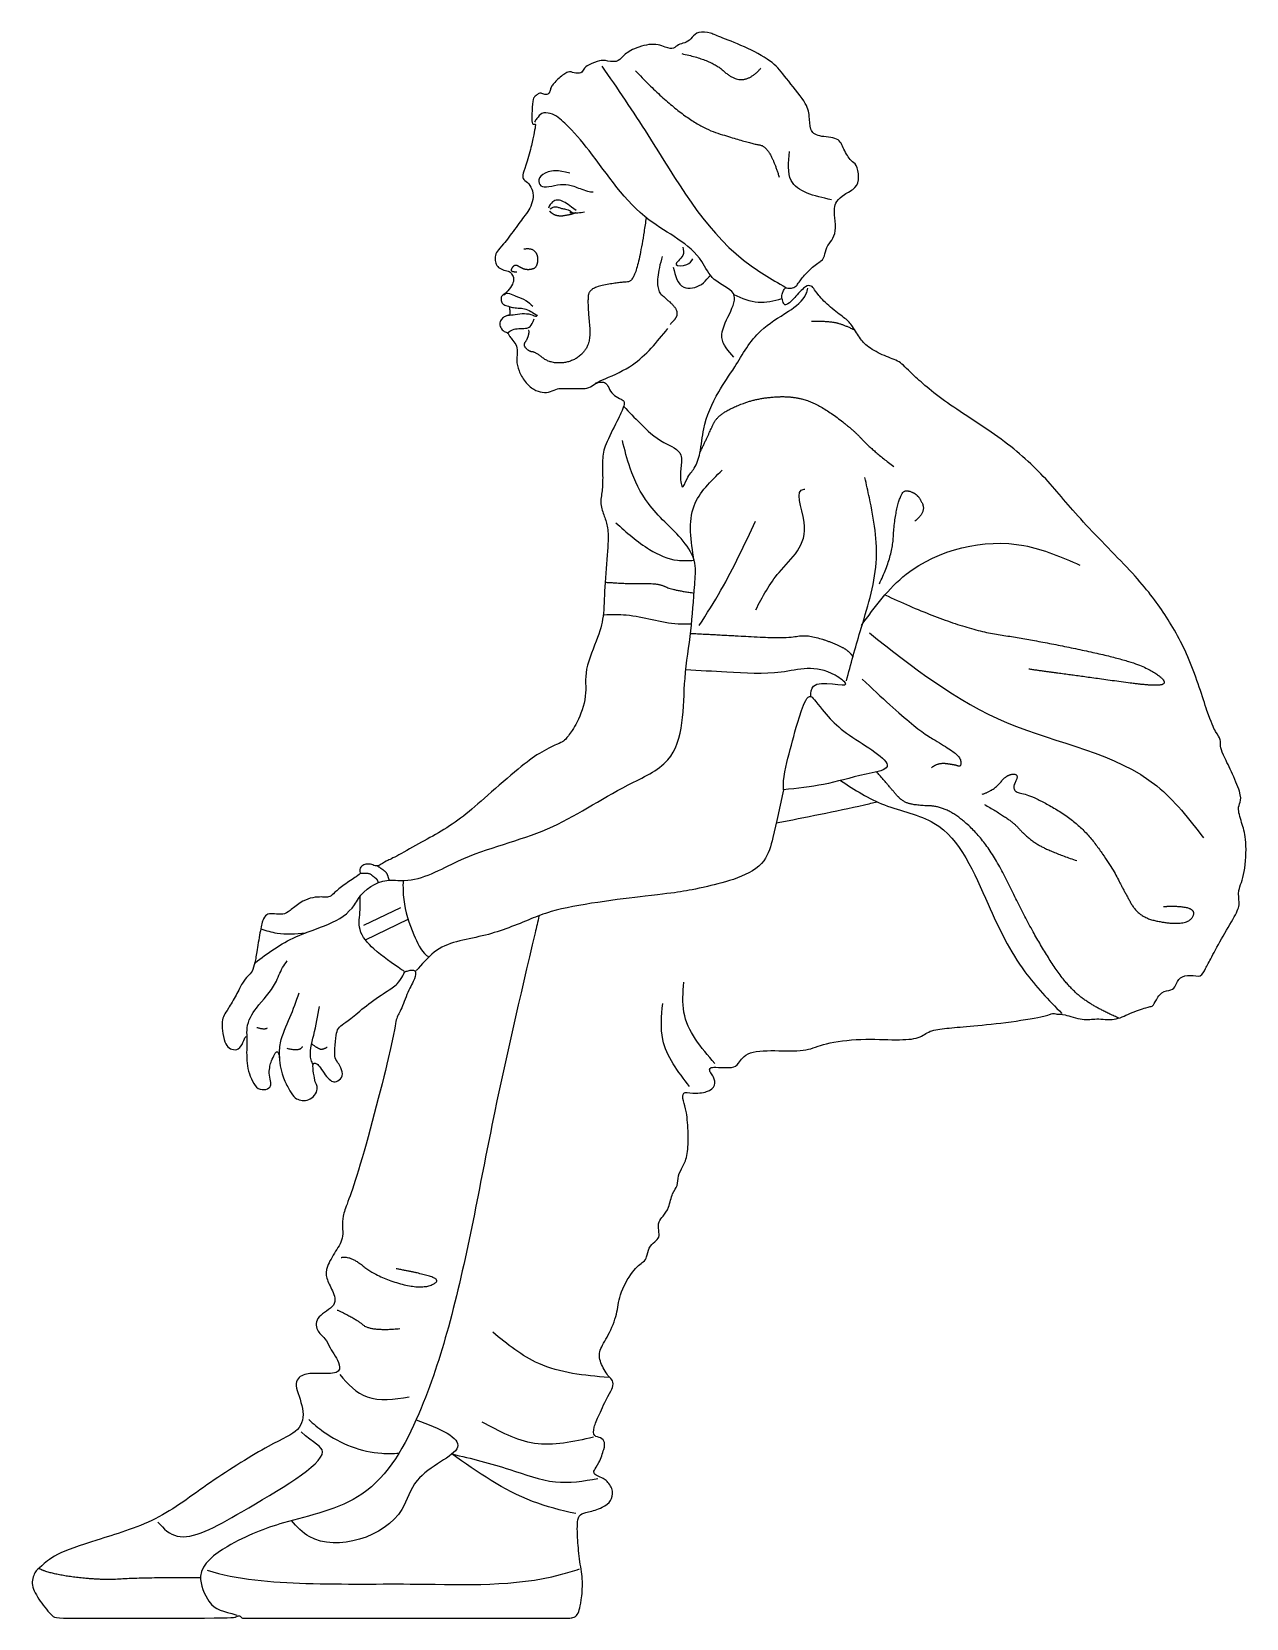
# Model space of a CAD drawing. Header units: millimetres. Extents: x -584 to 473, y -653 to 727.
import ezdxf

# ---------------------------------------------------------------- set-up
doc = ezdxf.new("R2010")
doc.units = ezdxf.units.MM
doc.header["$MEASUREMENT"] = 0
doc.layers.add('INNER', color=7, linetype='Continuous', true_color=0x5200ff)
doc.layers.add('OUTER', color=7, linetype='Continuous', true_color=0xab00ff)

msp = doc.modelspace()

# ---------------------------------------------------------------- linework, layer by layer
at = {"layer": 'INNER'}
for p, q in [((-294.9, -50.1), (-262.8, -34.7)), ((-293.7, -62.9), (-256.5, -44.9))]:
    msp.add_line(p, q, dxfattribs=at)
for points, degree in [([(-18.3, 708.3), (7.3, 703), (27.7, 684.4), (43.5, 687.4), (50.6, 695.7)], 2), ([(-58.6, 693.4), (-16.1, 648.2), (41.4, 630.1), (58.4, 627.4), (66.4, 600.8)], 2), ([(-115.8, 604.2), (-126.6, 607.2), (-135.5, 605.9), (-143.6, 600.5), (-142.6, 593.4), (-137, 591.6), (-126.2, 594.5), (-117, 594.9), (-107.6, 591), (-97.8, 587.7), (-95.5, 588)], 3), ([(-110.1, 571.9), (-113.5, 573.9), (-117, 577.5), (-122.9, 580.3), (-126.6, 581.3), (-130.8, 580), (-133.6, 576.3), (-134.3, 573.7)], 3), ([(-110.5, 569.8), (-114.3, 568.3), (-121.1, 567.2), (-122.9, 566.7), (-127.7, 567.3), (-131.4, 569.2), (-133.4, 571.2)], 2), ([(-132.9, 573.2), (-130.6, 574.7), (-128.7, 575.3), (-125.4, 574.6), (-123.1, 573.4), (-119.6, 573.3), (-116.8, 572.3), (-113.4, 569.9)], 3), ([(-49.3, 565.6), (-53.5, 536.4), (-60.8, 509.6), (-70.5, 509.6), (-98.9, 504.8), (-100.5, 491), (-97.3, 460.2), (-103.7, 447.2), (-116.7, 439.1), (-133.8, 439.1), (-145.9, 448.8), (-150.8, 448.8), (-156.5, 454.5), (-152.4, 460.2), (-150.8, 466.7), (-151.6, 467.5)], 2), ([(-155.9, 538.4), (-149.3, 539.2), (-144.7, 534.8), (-143.4, 529.4), (-145, 522.3), (-149, 520.4), (-154.1, 520.2), (-158.3, 521.9), (-162.2, 524.4), (-165, 523.5), (-168.1, 518.4), (-162, 518.4)], 2), ([(-35.3, 531.9), (-43.3, 504.8), (-28.4, 492), (-22.5, 485.6), (-22.5, 478.2), (-28.5, 472.7)], 2), ([(132.4, 467.5), (122.2, 472.6), (109.5, 475.3), (94.5, 475.3)], 2), ([(-2.6, 360.9), (6, 379.1), (11.9, 392.1), (27.4, 401.4), (49.8, 408.8), (78.6, 410.5), (102.1, 402.6), (131.2, 380.8), (146.2, 364.3), (166.1, 348.9)], 2), ([(153.6, 247), (164.7, 269.4), (166.8, 304.7), (172.7, 326.7), (178.7, 328.4), (187.8, 323.9), (194.4, 309.2), (184.6, 301.5)], 2), ([(-85.1, 248.3), (-67.6, 247.2), (-59.1, 247.2), (-38, 247.2), (-26.8, 241.5), (-7.6, 238.9)], 2), ([(158.5, 237.3), (220.3, 208.4), (293.6, 197.2), (372.9, 180), (397, 167.9), (403.9, 159.3), (389.3, 158), (334.1, 165.7), (301.8, 170.1), (283.7, 172.6)], 2), ([(-10.7, 203.8), (10.5, 202.7), (72.7, 199.3), (88.5, 202.7), (105.7, 198.5), (121.9, 191.7), (128.3, 187), (130.6, 183.4)], 2), ([(138.6, 164), (182.2, 122.6), (212.8, 104.5), (224.4, 95.9), (224.8, 87.3), (219.2, 89.4), (204.2, 91.2), (199, 86.8)], 2), ([(361.9, -131.1), (340.4, -121.6), (317.7, -103.9), (295.7, -71.2), (274.8, -32.8), (255, 8.5), (234.1, 35.5), (209.4, 53.3), (184.9, 54), (173.1, 57.5), (161.9, 71.1), (151.3, 83.2)], 2), ([(243.2, 63.8), (253.7, 67.2), (264.7, 81.3), (275.8, 81.3), (267.6, 66.3), (287.1, 62.7), (328.6, 38.1), (355.2, 1.9), (366.3, -19.9), (379.1, -42.8), (406.3, -49.2), (424.3, -47.6), (429.1, -36.4), (410.5, -33.3), (400.9, -34.3)], 2), ([(245.1, 54.9), (268.5, 41.6), (280.3, 27.7), (298.5, 15.1), (325.4, 6)], 2), ([(-283.3, 1.5), (-279.4, -1.1), (-275.7, -4), (-274.2, -7.2), (-273.1, -11.1)], 2), ([(-298, -4.9), (-290.6, -4.4), (-286.7, -7.9), (-283.1, -10.4), (-282.6, -13.3)], 2), ([(-388.2, -139.1), (-381.4, -141.3), (-379.1, -139.6)], 2), ([(-362.1, -157.2), (-350.8, -160.3), (-348.3, -155.8)], 2), ([(-340.4, -153.5), (-335, -157.4), (-331, -158.6), (-326.8, -156.3)], 2), ([(-314.8, -339.4), (-307.5, -337.3), (-284.1, -356.1), (-246, -367.3), (-226.5, -359.3), (-247.4, -352.7), (-267, -349.2)], 2), ([(-318.1, -385.1), (-302.3, -392.2), (-289.5, -403.6), (-263.8, -401.3)], 2), ([(-437.1, -618.2), (-489.7, -618), (-522.1, -620.5), (-567.7, -615.2), (-577.9, -610)], 2)]:
    msp.add_open_spline(points, degree=degree, dxfattribs=at)
for points, knots in [([(-88, 697.5), (-74.4, 677.9), (-35, 620.6), (7.3, 543.2), (59.4, 512.2), (72.2, 504.9)], [1.606618, 1.606618, 1.606618, 1.606618, 11.420994, 30.057729, 36.008533, 36.008533, 36.008533, 36.008533]), ([(27.1, 444.2), (22.1, 449.6), (7.4, 465.5), (40.1, 499), (7.6, 509.6), (-5, 540.7), (-57.7, 562.9), (-88.3, 612.1), (-115.6, 644.2), (-129.5, 656.3), (-140.2, 657.4), (-143.9, 652.5), (-145.9, 649.8), (-146.6, 648.8)], [0, 0, 0, 0, 2.728768, 8.082806, 10.908307, 13.46134, 21.406616, 32.26729, 36.596998, 38.669278, 39.641416, 40.470182, 40.985556, 40.985556, 40.985556, 40.985556]), ([(111.9, 581.1), (96.9, 584.5), (72.2, 590), (74.5, 613.7), (75.4, 623)], [0, 0, 0, 0, 3.172697, 5.225484, 5.225484, 5.225484, 5.225484]), ([(-115.7, 570.1), (-113.4, 569.9), (-109.1, 569.5), (-105, 570.3), (-103.1, 570.7)], [0, 0, 0, 0, 0.965182, 1.728278, 1.728278, 1.728278, 1.728278]), ([(-17.5, 539.9), (-16.9, 537.4), (-15.5, 531.7), (-28.5, 523.3), (-13.2, 523.4), (-10, 527.7), (-8.6, 529.6)], [0, 0, 0, 0, 0.601383, 1.392144, 2.155611, 2.74153, 2.74153, 2.74153, 2.74153]), ([(-25.7, 522.4), (-23.9, 514.9), (-20.6, 501.4), (-2.1, 505.3), (3.5, 512), (6, 514.8), (6.6, 515.5)], [0, 0, 0, 0, 2.653955, 4.767175, 5.9368, 6.290425, 6.290425, 6.290425, 6.290425]), ([(-173.2, 498.5), (-170.4, 501.4), (-162.7, 496.4), (-154.5, 494.8), (-150, 490.3), (-148, 488.4)], [0.27243, 0.27243, 0.27243, 0.27243, 1.909233, 3.326401, 4.427626, 4.427626, 4.427626, 4.427626]), ([(-68.9, 401.2), (-64.1, 396.3), (-53.1, 385.1), (-38.2, 370.3), (-16.8, 362.8), (-19.4, 346.8), (-19.9, 339.5), (-17.8, 328.2), (-13.1, 341.3), (-6.5, 347.1), (-1.3, 363.3), (0, 386.2), (11.6, 412), (30.4, 438.8), (46.1, 467.5), (72.3, 481.9), (88.7, 493.9), (91, 502.5), (91.3, 504.1)], [0.540158, 0.540158, 0.540158, 0.540158, 3.318452, 6.939944, 9.450643, 10.938016, 12.623705, 13.215567, 14.289207, 15.833407, 17.729309, 20.633715, 25.358037, 28.860164, 34.123086, 38.160675, 41.109081, 41.771702, 41.771702, 41.771702, 41.771702]), ([(27, 498.6), (34, 495.4), (47.6, 489.9), (61.8, 493.1), (68.8, 495.2)], [0.532656, 0.532656, 0.532656, 0.532656, 3.555313, 6.42456, 6.42456, 6.42456, 6.42456]), ([(-168.7, 488.2), (-167.4, 487.8), (-164.3, 487.1), (-159.4, 486.8), (-151.3, 486.1), (-146.9, 481.6), (-143.8, 480.7)], [0.822608, 0.822608, 0.822608, 0.822608, 1.362061, 2.122296, 2.846198, 4.577174, 4.577174, 4.577174, 4.577174]), ([(-170.1, 465.2), (-168.7, 466.3), (-163.9, 469.6), (-155.1, 468.5), (-148.9, 470.6), (-146.7, 477.5)], [0.276091, 0.276091, 0.276091, 0.276091, 0.98903, 2.595518, 3.778369, 3.778369, 3.778369, 3.778369]), ([(-169.8, 480.4), (-167.7, 480.7), (-160.4, 481.9), (-150.8, 482.9), (-145.1, 479.2), (-143.8, 480.7)], [0.757437, 0.757437, 0.757437, 0.757437, 1.648568, 3.763561, 4.383428, 4.383428, 4.383428, 4.383428]), ([(-93.5, 421.6), (-90.7, 422.8), (-87.9, 424), (-85.1, 425.3), (-76.8, 428.9), (-55, 438.6), (-39.9, 457.4), (-30.6, 469.1)], [-1.226335, -1.226335, -1.226335, -1.226335, 0, 0, 0, 3.664804, 9.628439, 9.628439, 9.628439, 9.628439]), ([(-389.7, -82.9), (-378.7, -74.4), (-351.8, -54.9), (-311.4, -47.8), (-296.2, -20.2), (-279.9, -9.3), (-247.9, -13.8), (-203.6, 14.2), (-133.4, 28.3), (-78.8, 67), (-14.8, 94.4), (-18.5, 155.9), (-9.7, 205.3), (-7.9, 238.7), (-4.5, 274.2), (-28.3, 295.4), (-51, 319.3), (-63.2, 344.3), (-68, 363.5), (-70, 371.5)], [1.045394, 1.045394, 1.045394, 1.045394, 6.765419, 14.66312, 15.524955, 19.527493, 21.562007, 28.383361, 39.614004, 50.45844, 56.000305, 65.850414, 71.545312, 77.022053, 79.552283, 85.579947, 88.513859, 93.217015, 96.603376, 96.603376, 96.603376, 96.603376]), ([(-7.7, 267.4), (-10.3, 284.1), (-15.2, 314.9), (6.9, 336.2), (16.9, 345.9)], [0, 0, 0, 0, 3.870981, 7.108664, 7.108664, 7.108664, 7.108664]), ([(124.9, 162.5), (128.8, 176.8), (138, 210.7), (155.5, 263.2), (147.9, 309.2), (142.3, 333.5), (141, 339.4)], [0, 0, 0, 0, 3.638912, 8.63659, 13.277712, 14.764058, 14.764058, 14.764058, 14.764058]), ([(46, 224.2), (52, 235.6), (65.7, 261.5), (99.5, 285.4), (78.8, 329.4), (88.6, 329.3), (88.8, 329.3)], [0, 0, 0, 0, 3.129605, 7.127227, 9.464495, 9.510384, 9.510384, 9.510384, 9.510384]), ([(-75.7, 300.1), (-66.4, 291.7), (-50.7, 277.5), (-26, 266.3), (-12.5, 267.1), (-7.7, 267.4)], [0, 0, 0, 0, 3.063112, 5.184349, 6.356741, 6.356741, 6.356741, 6.356741]), ([(-3.1, 210.7), (3.4, 220.8), (21.8, 249.9), (36.4, 281.2), (45.9, 301.5)], [0, 0, 0, 0, 2.944103, 8.427074, 8.427074, 8.427074, 8.427074]), ([(138, 210.7), (149.7, 226.8), (182.3, 271.7), (264.1, 291.3), (312.3, 270.1), (328.1, 263.2)], [0, 0, 0, 0, 4.824484, 13.429905, 17.637421, 17.637421, 17.637421, 17.637421]), ([(-85.9, 220), (-79.4, 220.3), (-57.7, 220.7), (-32.9, 211.6), (-13.7, 212.1), (-9.8, 212.2)], [0.687132, 0.687132, 0.687132, 0.687132, 3.301287, 9.529827, 11.119502, 11.119502, 11.119502, 11.119502]), ([(145, 204.1), (182.7, 174.4), (257.6, 115.3), (381.1, 96.7), (423.1, 42.1), (435.7, 25.7)], [0, 0, 0, 0, 11.665745, 23.211272, 28.168498, 28.168498, 28.168498, 28.168498]), ([(94, 148.8), (94.1, 152.3), (94.6, 166.5), (134.9, 153.2), (101.5, 178.4), (68.9, 166.9), (24.6, 170), (-3, 171.3), (-14.9, 171.9)], [0, 0, 0, 0, 1.269289, 5.108375, 6.720591, 13.108404, 19.559544, 24.412743, 24.412743, 24.412743, 24.412743]), ([(119.8, 75.7), (132, 67.7), (157.2, 51.6), (218.1, 41), (245.5, -28.3), (274.3, -87.3), (300.8, -115.4), (312.5, -127)], [0.440621, 0.440621, 0.440621, 0.440621, 6.393274, 12.630415, 24.159533, 33.276432, 39.890869, 39.890869, 39.890869, 39.890869]), ([(70.1, 67.7), (67, 53.2), (62, 30), (53.1, -5.1), (-17.1, -21.4), (-19, -21.1), (-122.3, -33.6), (-156, -47.3), (-189.3, -61.2), (-227.7, -64.8), (-242.6, -82), (-247.6, -87.8), (-248.3, -88.5), (-248.9, -89.3), (-249.6, -90)], [0, 0, 0, 0, 5.333167, 8.580446, 16.308447, 27.682306, 35.700154, 38.277641, 43.980844, 50.026549, 53.057352, 53.057352, 53.057352, 53.448864, 53.448864, 53.448864, 53.448864]), ([(63.8, 38.8), (76.6, 41.3), (102.3, 46.3), (131.6, 52.5), (148, 56.3), (151.7, 57.2)], [1.532185, 1.532185, 1.532185, 1.532185, 6.860443, 12.188647, 13.744119, 13.744119, 13.744119, 13.744119]), ([(-260.9, -11.3), (-261, -16.9), (-260.9, -33.1), (-253.3, -55), (-245.3, -72.9), (-239.1, -77.5), (-238.4, -78)], [1.401807, 1.401807, 1.401807, 1.401807, 3.684972, 8.021907, 10.866192, 11.219933, 11.219933, 11.219933, 11.219933]), ([(-259.6, -90.6), (-260.4, -90), (-261.3, -89.5), (-262.1, -88.9), (-270.3, -83.3), (-284.1, -74), (-301, -55.9), (-297.9, -38.5), (-298.2, -29), (-298.3, -25.1)], [-0.430827, -0.430827, -0.430827, -0.430827, 0, 0, 0, 4.106921, 6.90555, 9.257312, 10.835693, 10.835693, 10.835693, 10.835693]), ([(-142.6, -42.3), (-143.7, -47.2), (-144.9, -52), (-146, -56.9), (-159.1, -112.4), (-185.7, -226.3), (-210.3, -369), (-245.1, -477.1), (-285.9, -552.6), (-361.4, -567.7), (-405, -583.9), (-443.8, -610.7), (-427.2, -647.2), (-418.3, -646.6), (-405.4, -650.6)], [0.429807, 0.429807, 0.429807, 0.429807, 2.476772, 2.476772, 2.476772, 25.781576, 50.223609, 61.059299, 72.720092, 82.596111, 89.836446, 94.15008, 96.961016, 101.414233, 101.414233, 101.414233, 101.414233]), ([(-384.7, -53.3), (-380.1, -55), (-367.6, -58.5), (-354.3, -57.6), (-346, -57)], [2.24637, 2.24637, 2.24637, 2.24637, 4.259248, 7.589581, 7.589581, 7.589581, 7.589581]), ([(-396.5, -147.5), (-396.7, -144.8), (-397.2, -135.7), (-387.5, -119.1), (-372.5, -105.1), (-367.4, -89), (-363.1, -83.1), (-361.7, -81.1)], [0, 0, 0, 0, 0.661303, 2.207039, 4.440831, 5.642368, 6.229296, 6.229296, 6.229296, 6.229296]), ([(-368.5, -165.6), (-368.6, -161.2), (-368, -149), (-358.9, -130.8), (-353.8, -116.3), (-351.3, -109.1)], [1.86867, 1.86867, 1.86867, 1.86867, 3.661179, 6.870776, 9.969234, 9.969234, 9.969234, 9.969234]), ([(10.4, -170.7), (-1.5, -156.6), (-19.5, -135.5), (-17.2, -108.8), (-16.5, -99.9)], [0, 0, 0, 0, 4.257795, 6.38414, 6.38414, 6.38414, 6.38414]), ([(-339.1, -171.4), (-339.8, -170.2), (-343.2, -162.4), (-337.7, -144.2), (-335.1, -129.1), (-333.7, -120.9)], [1.414594, 1.414594, 1.414594, 1.414594, 2.02097, 4.989347, 8.433196, 8.433196, 8.433196, 8.433196]), ([(-11.5, -190.6), (-21.6, -177.6), (-38.5, -155.9), (-35.9, -129), (-34.9, -118.3)], [0, 0, 0, 0, 3.848008, 6.409288, 6.409288, 6.409288, 6.409288]), ([(-82, -443.9), (-103.2, -442), (-140.9, -438.5), (-170.1, -414.8), (-182.9, -404.4)], [0, 0, 0, 0, 5.057766, 9.010412, 9.010412, 9.010412, 9.010412]), ([(-316, -441.1), (-309, -449.8), (-292.7, -466.2), (-268.6, -462.6), (-255.7, -460.7)], [1.47952, 1.47952, 1.47952, 1.47952, 5.772139, 10.738452, 10.738452, 10.738452, 10.738452]), ([(-249.5, -480.6), (-228.6, -488.4), (-193.4, -503.8), (-252.2, -526.3), (-262.3, -578), (-328.9, -599.4), (-353.3, -573.8), (-357.9, -568.4)], [1.140825, 1.140825, 1.140825, 1.140825, 7.502192, 13.70455, 17.570005, 28.986315, 31.818309, 31.818309, 31.818309, 31.818309]), ([(-343, -480.4), (-338.9, -484.2), (-320.8, -499.3), (-292.5, -510.6), (-269.5, -509.9), (-264.5, -509.7)], [7.214592, 7.214592, 7.214592, 7.214592, 9.479354, 16.838125, 18.849604, 18.849604, 18.849604, 18.849604]), ([(-95.3, -495.8), (-112.6, -499.7), (-146.6, -507.3), (-177.1, -490.7), (-192, -482.6)], [0, 0, 0, 0, 4.20687, 8.211777, 8.211777, 8.211777, 8.211777]), ([(-474.2, -569.7), (-469.1, -575.6), (-453, -590.3), (-400.2, -560.2), (-313.8, -510), (-338.5, -501.2), (-349.7, -491)], [1.82775, 1.82775, 1.82775, 1.82775, 4.755917, 10.906813, 18.946143, 22.36424, 22.36424, 22.36424, 22.36424]), ([(-218.4, -510.4), (-201.5, -514.3), (-171.4, -521.8), (-129.9, -537.8), (-103.9, -534.1), (-91.5, -531.6)], [1.858946, 1.858946, 1.858946, 1.858946, 8.936965, 14.523361, 19.577092, 19.577092, 19.577092, 19.577092]), ([(-110.5, -562.3), (-123.4, -559.4), (-162.5, -549.7), (-195.9, -526.3), (-218.4, -510.4)], [1.056154, 1.056154, 1.056154, 1.056154, 6.40629, 17.459329, 17.459329, 17.459329, 17.459329]), ([(-431.4, -611.4), (-405.9, -619.9), (-338.3, -624.6), (-238.4, -622.4), (-158, -626.3), (-112.8, -612.2), (-107.3, -610.4)], [1.472215, 1.472215, 1.472215, 1.472215, 12.356697, 25.086289, 42.094493, 44.440625, 44.440625, 44.440625, 44.440625])]:
    msp.add_open_spline(points, degree=3, knots=knots, dxfattribs=at)
at = {"layer": 'OUTER'}
msp.add_open_spline([(-146.6, 646.8), (-147.2, 646.8), (-148.8, 646.9), (-148.6, 649.6), (-148.9, 654.5), (-148.2, 668.8), (-146.4, 670.8), (-145.5, 671.8), (-142.4, 673.9), (-141.1, 674.1), (-137.5, 672.4), (-134, 673.1), (-132.7, 676.2), (-132.5, 679.4), (-125.4, 687.1), (-116.7, 693.7), (-112.6, 691.3), (-105.2, 691), (-104.1, 694.7), (-100.2, 698.7), (-88.1, 702.6), (-86.5, 702.6), (-74.2, 700.2), (-70.1, 706), (-61.2, 712.8), (-41.6, 718.4), (-29.2, 711.9), (-24.3, 713.4), (-20.4, 717.1), (-14.2, 717.5), (-9.1, 722.5), (-4.6, 727.9), (7.3, 726.4), (14.5, 722.8), (39.5, 713.5), (62.7, 700.2), (70.9, 688.6), (90.9, 664.9), (92.9, 654.4), (92.9, 641.4), (99.7, 635.7), (119.2, 635.7), (122, 625.3), (129.5, 613.6), (133.7, 613), (136.4, 600.4), (133.9, 591.2), (122.4, 585.9), (116, 579.7), (114, 573.8), (114.9, 566.2), (116.1, 553.2), (112.4, 545.8), (107.4, 540.1), (105.8, 531.4), (104.2, 528.4), (94.1, 522.2), (84.7, 511.2), (82.4, 507.3), (80.6, 505.3), (75.8, 503.5), (71.7, 505.1), (70.3, 502.3), (68.7, 498.9), (68.8, 495.2), (70.3, 490.4), (72.3, 488.8), (78.1, 493.6), (88.5, 506), (93.6, 506.9), (96.5, 504.4), (99.5, 499), (110.9, 487.2), (123.7, 478.1), (129.3, 473.1), (136.3, 460.6), (143, 453), (158.3, 444.8), (171.8, 440.8), (179.2, 431.8), (209.1, 405.3), (262.1, 373.2), (300.2, 338.2), (327.2, 303.2), (378.3, 253.1), (402.3, 221.1), (424.3, 183), (440.4, 129.9), (446.4, 117.5), (451.2, 111), (449.8, 105.9), (452.3, 99.4), (459.7, 84), (468.4, 64.5), (468.2, 56), (464.8, 52.3), (469.6, 37), (473.3, 24.9), (472.2, -6.3), (464.9, -20.6), (467.5, -30.5), (465.3, -39.1), (452.4, -59.8), (442, -79.6), (437.3, -87.8), (433.8, -96), (424.4, -93), (414.4, -95.1), (411.4, -103.3), (408.4, -107.2), (398.9, -107.2), (392.9, -118.4), (391.2, -121), (387.7, -121), (370.9, -127), (358.8, -133.5), (341.6, -130.9), (331.8, -133.7), (312.3, -126.9), (310, -128.2), (306.1, -126.8), (302.1, -127.4), (299.9, -129.1), (263.2, -135.4), (230, -138.2), (211.9, -139.9), (196.5, -141.6), (189.5, -149), (170, -150.4), (137.9, -148.6), (104.1, -152.8), (91.7, -160), (66.7, -159.3), (37.8, -159.3), (30.6, -171.8), (26.6, -174.5), (11.9, -173.8), (6.7, -173.8), (5.6, -175.6), (6.5, -178.8), (9.5, -181.7), (11.7, -189.9), (4.5, -195.7), (-9.8, -197.1), (-18, -194.4), (-17.3, -203.3), (-14.1, -211.2), (-12.4, -232.1), (-13.1, -250.3), (-17.2, -260.4), (-22.1, -268.1), (-21.4, -277.5), (-26.7, -282.4), (-29.4, -296.6), (-34.7, -303.9), (-38.9, -307.7), (-38.5, -316.1), (-37.5, -322), (-41.7, -325.5), (-47.2, -330.4), (-49, -339.8), (-50.4, -342.6), (-60.9, -349.3), (-73.8, -373.4), (-73.8, -387.7), (-82.2, -407.9), (-90.9, -420.5), (-89.8, -430.3), (-82, -443.9), (-77.8, -446), (-78.1, -452.7), (-81.9, -458), (-90.7, -477.3), (-95.3, -487.4), (-95.3, -495.8), (-88.3, -495.5), (-85.1, -500.7), (-85.5, -504.6), (-90.4, -519.2), (-95.3, -524.8), (-94.9, -527.6), (-90.7, -530), (-85.5, -531.8), (-77.7, -540.3), (-79.1, -549.9), (-83.6, -555.4), (-97.6, -560.9), (-106.3, -561.8), (-109.1, -567.1), (-109.3, -575.8), (-109.1, -583.6), (-107.2, -605.1), (-104, -620.8), (-105.8, -639.3), (-107.5, -646.3), (-109.6, -651.6), (-114.2, -653.3), (-118, -653.3), (-381.9, -653.3), (-398.6, -653.3), (-400.9, -653.3), (-401.7, -652.5), (-402.6, -651.5), (-403.7, -650.8), (-406.3, -652.1), (-408.8, -653.4), (-560.8, -653.4), (-565, -653.4), (-577.3, -638.2), (-585.3, -624.3), (-581.5, -612.6), (-576.2, -608.9), (-565.6, -598.2), (-531, -586), (-474.2, -569.7), (-431, -535.5), (-372.4, -499.3), (-349.7, -491), (-345.9, -471.4), (-357.1, -448.5), (-348.5, -440.5), (-335.8, -440), (-316, -441.1), (-315.6, -432.5), (-319.8, -425.1), (-324.6, -418.1), (-328.1, -409.7), (-336.9, -403.4), (-337.2, -390.5), (-317.4, -381.6), (-322.2, -367.8), (-328.1, -357.3), (-328.1, -347.9), (-319.4, -333.6), (-311.5, -321.8), (-315.8, -303.9), (-303.5, -282.6), (-267.9, -145.9), (-267.4, -131), (-263.1, -125.7), (-256.7, -107.6), (-250, -95.9), (-249.6, -90), (-252.6, -88.8), (-256.8, -90), (-259.6, -90.6), (-260.5, -93.3), (-265.3, -101.7), (-274.7, -107.4), (-293.6, -120.3), (-307.6, -132.9), (-314.2, -136.7), (-318.4, -140.9), (-319.1, -147.2), (-320.8, -161.9), (-319.8, -167.1), (-315.9, -172), (-312.4, -180), (-316.3, -185.6), (-321.2, -187), (-325, -184.9), (-329.8, -178.9), (-333.8, -172.6), (-336.6, -170.2), (-339.9, -169.9), (-338.7, -179.2), (-337.4, -187.4), (-335.2, -190.1), (-335.6, -195.4), (-340, -201.1), (-345.9, -203.2), (-351.3, -202.3), (-356, -200.4), (-360.8, -191.9), (-363.2, -187.2), (-365.6, -182), (-368.1, -172.9), (-368.5, -162), (-370.8, -159.4), (-372.5, -162), (-375.6, -168.5), (-376.7, -172.7), (-377.7, -178.5), (-376.2, -186.3), (-375.3, -190.2), (-379.8, -193.7), (-387.4, -193.3), (-392, -186.2), (-395.8, -177.2), (-396.9, -167.7), (-397.1, -159.2), (-396.5, -147.5), (-397.3, -146.9), (-398.8, -148), (-401.5, -156.4), (-406.9, -159.4), (-412.7, -157.3), (-416.2, -152.9), (-418.2, -141.4), (-418.6, -133.9), (-416.9, -128.4), (-413.6, -123.9), (-405.7, -110.5), (-400.7, -100), (-395.8, -94), (-392, -91), (-389.7, -82.9), (-388.1, -73.2), (-384.9, -53.2), (-382.6, -43.9), (-378.7, -40), (-373.2, -40.2), (-364.9, -41.3), (-360.1, -38.1), (-350, -30.1), (-341.8, -26.2), (-332.9, -25.5), (-329, -25.8), (-324.4, -25.8), (-320.9, -22.1), (-312.9, -15.3), (-300, -7), (-297.8, -4.9), (-298.1, -4.4), (-299.1, -2), (-296.1, 2.6), (-292.4, 3), (-288, 3), (-284.5, 0.6), (-279.6, 2.9), (-276.4, 5.3), (-268.8, 8.4), (-247, 20.9), (-227.8, 31.2), (-208.4, 44.1), (-188.9, 61.4), (-158.4, 88), (-142.5, 99.8), (-125.3, 108.3), (-121, 109.4), (-117.9, 113.7), (-109.6, 124.2), (-100, 149.7), (-104.2, 171), (-89.9, 202.4), (-85.9, 220), (-85.6, 246.6), (-82.1, 282.1), (-82.5, 296.4), (-85.6, 305.5), (-89.8, 316.3), (-87.4, 327.5), (-87, 340.4), (-87.7, 357.2), (-84.9, 368.7), (-72.3, 393), (-68.8, 401.1), (-68, 404.9), (-69.3, 407.1), (-75.5, 409.3), (-80.8, 414.4), (-83.2, 421), (-86.3, 422.5), (-91, 422.7), (-96.4, 419.1), (-102.1, 416.3), (-110.5, 417.1), (-121.9, 416.8), (-126.2, 417.3), (-132.5, 413.6), (-139.7, 413.2), (-147.1, 415.4), (-155.2, 422.4), (-160.5, 432.7), (-162.5, 441.1), (-160.9, 451.4), (-163.3, 456.4), (-167.5, 461.1), (-168.3, 463), (-169.8, 465.4), (-172.7, 466.2), (-176.4, 469.6), (-176.9, 474.5), (-175.2, 477.3), (-172.1, 480), (-167.7, 480.7), (-167.9, 482.1), (-168, 483.6), (-168.2, 488.1), (-169, 488.5), (-171.2, 489), (-175.1, 490.7), (-175.6, 494.4), (-175.6, 497.2), (-172.7, 498.9), (-166.6, 504.9), (-164.6, 510.6), (-164.5, 513.2), (-166.6, 517.4), (-168.8, 519), (-174.6, 520.2), (-179, 522.9), (-180.6, 527), (-181.2, 531.5), (-179.3, 536.4), (-174.3, 541.1), (-163.7, 555.6), (-153.9, 568.8), (-150.5, 573.3), (-147.4, 581.6), (-147.7, 588.9), (-151.3, 595.5), (-156.5, 598.9), (-157.2, 602.1), (-154.6, 609.3), (-149, 628.1), (-147.2, 637.9), (-145.5, 646.1), (-145.5, 646.8), (-146, 646.8), (-146.6, 646.8)], degree=3, dxfattribs=at)
msp.add_open_spline([(70.1, 67.7), (82.1, 68.9), (107.1, 71.5), (132.5, 79.7), (174.4, 87.2), (120.4, 117.2), (107.9, 131.9), (91.8, 153), (81.7, 125.2), (77, 105.5), (69.9, 80.7), (70.1, 68.9), (70.1, 67.7)], degree=3, knots=[0, 0, 0, 0, 2.88319, 5.980763, 7.488053, 10.685962, 14.363729, 14.847777, 16.04724, 18.919865, 21.528011, 21.820807, 21.820807, 21.820807, 21.820807], dxfattribs=at)

doc.saveas('drawing.dxf')
